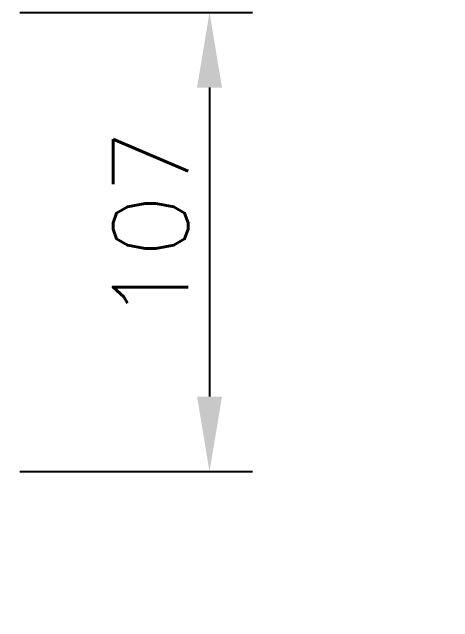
# Model space of a CAD drawing. Extents: x 1919 to 2339, y -1533 to -939.
# Drawn here: x 2111.83 to 2132.38, y -1399.78 to -1371.37 of the extents above; entities that cross this region are included whole.
import ezdxf

# ---------------------------------------------------------------- set-up
doc = ezdxf.new("R2010")
doc.units = 0
doc.header["$LTSCALE"] = 7
doc.header["$MEASUREMENT"] = 0
doc.linetypes.add('CENTER', pattern=[2, 1.25, -0.25, 0.25, -0.25])
doc.layers.add('CL', color=1, linetype='CENTER')
doc.layers.add('D', color=2, linetype='CONTINUOUS')
doc.styles.add('GHS', font='romans', dxfattribs={"bigfont": 'ghs'})

msp = doc.modelspace()

# ---------------------------------------------------------------- linework, layer by layer
at = {"layer": 'CL', "color": 1, "linetype": 'CENTER'}
msp.add_spline([(2098.18, -1416.952), (2100.984, -1432.484), (2130.026, -1423.891), (2127.916, -1358.228), (2107.86, -1285.062), (2107.586, -1282.708)], degree=3, dxfattribs=at)
at = {"layer": 'D'}
for p, q in [((2112.18, -1371.379), (2123.031, -1371.379)), ((2121.031, -1374.879), (2121.031, -1389.279)), ((2112.18, -1392.779), (2123.031, -1392.779))]:
    msp.add_line(p, q, dxfattribs=at)
for points in [[(2120.448, -1374.879), (2121.615, -1374.879), (2121.031, -1371.379)], [(2120.448, -1389.279), (2121.615, -1389.279), (2121.031, -1392.779)]]:
    msp.add_solid(points, dxfattribs=at)

# ---------------------------------------------------------------- texts
at = {"layer": 'D', "insert": (2118.281, -1381.33), "char_height": 3.5, "attachment_point": 5, "rotation": 90, "style": 'GHS'}
msp.add_mtext('\\A1;107', dxfattribs=at)

doc.saveas('drawing.dxf')
